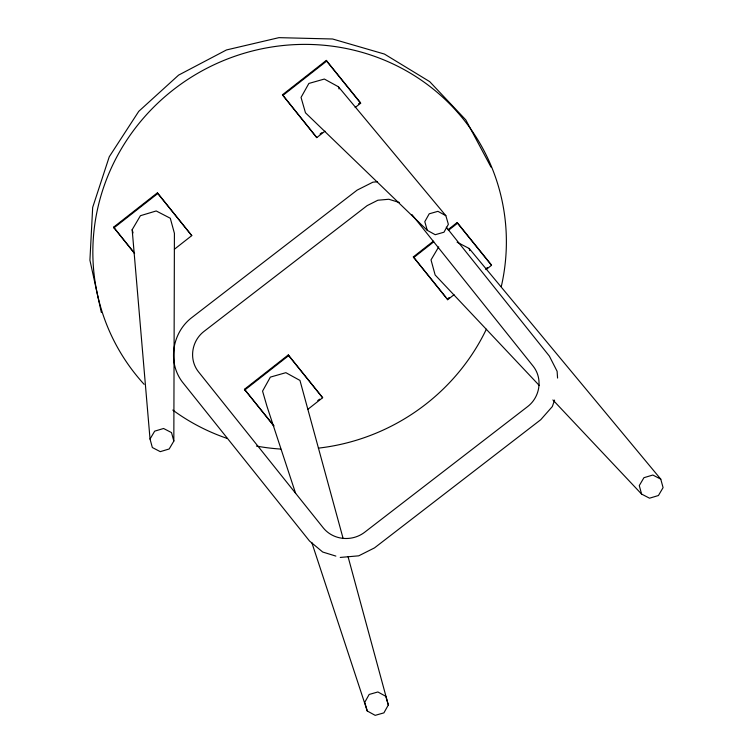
<?xml version="1.0" encoding="UTF-8"?>
<svg xmlns="http://www.w3.org/2000/svg" width="753" height="753" viewBox="0 0 753 753"><rect width="100%" height="100%" fill="white"/><g stroke="black" fill="none" stroke-linecap="round" stroke-linejoin="round"><path stroke-width="1.13" d="M173.83 441.089L174.414 233.326L170.291 218.248L156.2 210.962L140.416 215.706L132.17 229.703L150.026 439.046L152.341 447.527L160.257 451.649L169.171 448.986L173.83 441.089L171.505 432.589L163.57 428.485L154.676 431.158L150.026 439.046M554.575 400.097L552.335 406.564L540.739 419.713L374.495 547.892L358.729 555.827L340.252 557.436M348.046 556.636L388.313 704.996L383.908 712.865L375.182 715.35L367.257 711.001L311.808 542.555M438.707 246.88L431.017 259.898L435.14 274.977L539.176 385.385M134.599 253.535L113.571 227.199L157.433 192.806L191.77 235.614L174.404 249.234M325.004 131.163L316.778 137.611L282.45 94.793L326.313 60.409L360.311 102.512L360.649 103.217L355.162 107.519M113.91 227.905L157.772 193.512L157.433 192.806M282.789 95.499L326.651 61.115L326.313 60.409M320.1 134.034L321.926 132.603M358.484 103.942L360.311 102.512M273.612 425.709L244.452 389.301L288.314 354.917L322.642 397.725L308.024 409.19M454.059 294.696L447.659 299.713L413.331 256.905L433.427 241.139M448.054 229.674L457.193 222.512L491.182 264.623L491.521 265.32L486.043 269.621M244.791 390.007L288.653 355.623L288.314 354.917M413.661 257.611L433.766 241.845M448.393 230.38L457.532 223.217L457.193 222.512M317.738 400.605L319.564 399.165M449.146 297.576L447.32 299.007L447.659 299.713M485.704 268.915L487.53 267.484M377.535 181.765L372.914 182.17L357.148 190.114L190.904 318.284C172.061 333.466 167.524 362.344 182.273 381.884L309.53 541.03L322.717 552.034L335.866 556.091M399.269 202.472L388.849 199.263L377.874 200.223L367.153 205.625L203.875 331.508C191.591 341.053 188.692 359.341 198.416 371.728L323.404 528.041C333.494 540.287 351.99 541.84 364.49 532.38L527.768 406.488C540.052 396.953 542.951 378.665 533.228 366.269L411.891 214.53M552.89 399.937L641.603 494.09L649.538 498.194L658.433 495.521L663.082 487.633L660.776 479.153L469.166 248.471L457.109 242.202M660.776 479.153L652.851 475.03L643.937 477.694L639.278 485.591L641.603 494.09M338.426 86.774L324.345 79.046L308.871 83.451L301.04 97.419L305.464 112.79L427.28 230.343L435.225 234.71L443.959 232.216L448.364 224.328L445.851 215.678L338.426 86.774L339.057 88.967M445.851 215.678L437.926 211.329L429.21 213.814L424.796 221.683L427.28 230.343M326.651 61.115L360.649 103.217M457.532 223.217L491.521 265.32M282.45 94.793L316.778 137.611M413.331 256.905L445.842 297.181M157.772 193.512L191.77 235.614M288.653 355.623L322.642 397.725M113.571 227.199L134.269 252.829M244.452 389.301L274.007 425.916M446.247 227.152L549.37 356.113L557.116 371.314L557.568 378.062M491.012 167.1L465.806 119.906L429.681 81.625L384.435 54.065L332.581 38.996L278.949 37.65L226.437 49.962L178.621 75.102L138.759 111.34L109.26 156.765L92.675 207.414L89.918 260.209L101.363 312.533M295.647 493.469L267.014 406.451L262.562 391.108L270.365 377.112L285.867 372.679L299.967 380.434L343.123 538.508M367.257 711.001L364.744 702.351L369.149 694.464L377.884 691.969L385.828 696.337L388.313 704.996M469.166 248.471L469.75 250.617M132.17 229.703L133.046 232.931M144.115 384.312A208.007 201.296 -25.6 0 1 248.641 51.976A208.007 201.296 -25.6 0 1 501.329 286.394M486.353 329.212A208.007 201.296 -25.6 0 1 318.359 448.139M280.784 449.07A208.007 201.296 -25.6 0 1 256.462 446.068M227.029 438.378A208.007 201.296 -25.6 0 1 172.776 410.056"/></g></svg>
